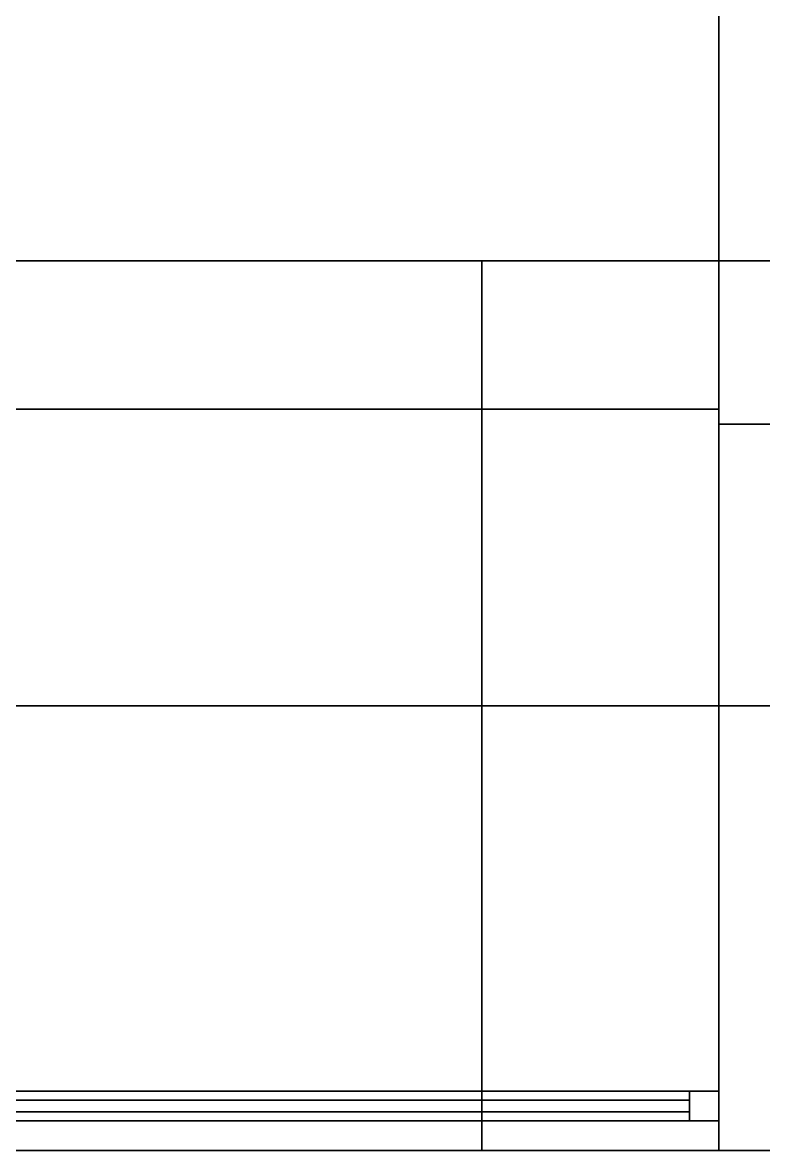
# Model space of a CAD drawing. Header units: millimetres. Extents: x -11 to 11, y -5.8 to 5.8.
# Drawn here: x -4.475 to -3.225, y -5.762 to -3.86 of the extents above; entities that cross this region are included whole.
import ezdxf

# ---------------------------------------------------------------- set-up
doc = ezdxf.new("R2010")
doc.units = ezdxf.units.MM
for name, color, linetype in [('copertura', 8, 'Continuous'), ('parete', 254, 'Continuous'), ('pavimento_balcone', 254, 'Continuous'), ('pavimento_pt', 7, 'Continuous'), ('ringhiera', 251, 'Continuous'), ('rolf', 254, 'Continuous'), ('solaio', 7, 'Continuous'), ('vetro_pannello', 248, 'Continuous')]:
    doc.layers.add(name, color=color, linetype=linetype)

msp = doc.modelspace()

# ---------------------------------------------------------------- linework, layer by layer
at = {"layer": 'copertura'}
for points in [[(-11, -0.0125, 6.3), (-11, -4.2625, 6.3), (0, -4.2625, 6.3), (0, -0.0125, 6.3)], [(-11, -4.2625, 6.3), (-11, -5.7625, 6.3), (3.3, -5.7625, 6.3), (3.3, -4.2625, 6.3)], [(-3.7, -5.7625, 5.8), (-10.7, -5.7625, 5.8), (-11, -5.7625, 6.3), (-3.85, -5.7625, 6.3)], [(3.3, -5.7625, 5.8), (-3.7, -5.7625, 5.8), (-3.85, -5.7625, 6.3), (3.3, -5.7625, 6.3)]]:
    msp.add_3dface(points, dxfattribs=at)
at = {"layer": 'parete'}
for points in [[(-3.3, -3.3125, 5.8), (-3.3, -4.5375, 5.8), (-3.15, -4.5375, 5.8), (-3.15, -3.3125, 5.8)], [(-3.3, -3.3125, 5.8), (-3.3, -4.5375, 5.8), (-3.3, -4.5375, 2.9), (-3.3, -3.3125, 2.9)], [(-3.3, -3.3125, 2.9), (-3.3, -4.5375, 2.9), (-3.3, -4.5375), (-3.3, -3.3125)], [(-3.3, -3.3125), (-3.3, -4.5375), (-3.15, -4.5375), (-3.15, -3.3125)], [(-3.3, -4.5375, 5.8), (-3.3, -5.7625, 5.8), (-3.15, -5.7625, 5.8), (-3.15, -4.5375, 5.8)], [(-3.3, -4.5375, 5.8), (-3.3, -5.7625, 5.8), (-3.3, -5.7625, 2.9), (-3.3, -4.5375, 2.9)], [(-3.3, -4.5375, 2.9), (-3.3, -5.7625, 2.9), (-3.3, -5.7625), (-3.3, -4.5375)], [(-3.3, -4.5375), (-3.3, -5.7625), (-3.15, -5.7625), (-3.15, -4.5375)], [(-3.3, -5.7625, 5.8), (-3.15, -5.7625, 5.8), (-3.15, -5.7625, 2.9), (-3.3, -5.7625, 2.9)], [(-3.3, -5.7625, 2.9), (-3.15, -5.7625, 2.9), (-3.15, -5.7625), (-3.3, -5.7625)]]:
    msp.add_3dface(points, dxfattribs=at)
at = {"layer": 'pavimento_balcone'}
msp.add_3dface([(-10.7, -3.2625, 3), (-10.7, -5.7625, 3), (-3.3, -5.7625, 3), (-3.3, -3.2625, 3)], dxfattribs=at)
at = {"layer": 'pavimento_pt'}
for points in [[(-3.3, -4.5125), (-5.225, -4.5125), (-5.225, -3.2625), (-3.3, -3.2625)], [(-3.3, -5.7625), (-5.225, -5.7625), (-5.225, -4.5125), (-3.3, -4.5125)]]:
    msp.add_3dface(points, dxfattribs=at)
at = {"layer": 'ringhiera'}
for points in [[(-3.35, -5.6625, 3.95), (-3.3, -5.6625, 4), (-5.7, -5.6625, 4), (-5.7, -5.6625, 3.95)], [(-5.7, -5.6625, 4), (-3.3, -5.6625, 4), (-3.3, -5.7125, 4), (-5.7, -5.7125, 4)], [(-3.35, -5.7125, 3.95), (-5.7, -5.7125, 3.95), (-5.7, -5.6625, 3.95), (-3.35, -5.6625, 3.95)], [(-3.35, -5.6625, 3.05), (-3.3, -5.6625, 3), (-5.7, -5.6625, 3), (-5.7, -5.6625, 3.05)], [(-5.7, -5.6625, 3), (-3.3, -5.6625, 3), (-3.3, -5.7125, 3), (-5.7, -5.7125, 3)], [(-3.35, -5.7125, 3.05), (-5.7, -5.7125, 3.05), (-5.7, -5.6625, 3.05), (-3.35, -5.6625, 3.05)], [(-3.35, -5.6625, 3.95), (-3.3, -5.6625, 4), (-3.3, -5.6625, 3), (-3.35, -5.6625, 3.05)], [(-3.35, -5.7125, 3.95), (-3.35, -5.7125, 3.05), (-3.35, -5.6625, 3.05), (-3.35, -5.6625, 3.95)], [(-3.3, -5.6625, 4), (-3.35, -5.6625, 3.95), (-3.35, -5.7125, 3.95), (-3.3, -5.7125, 4)], [(-3.3, -5.6625, 3), (-3.35, -5.6625, 3.05), (-3.35, -5.7125, 3.05), (-3.3, -5.7125, 3)], [(-3.3, -5.6625, 3), (-3.3, -5.6625, 4), (-3.3, -5.7125, 4), (-3.3, -5.7125, 3)], [(-5.7, -5.7125, 3.95), (-5.7, -5.7125, 4), (-3.3, -5.7125, 4), (-3.35, -5.7125, 3.95)], [(-5.7, -5.7125, 3.05), (-5.7, -5.7125, 3), (-3.3, -5.7125, 3), (-3.35, -5.7125, 3.05)], [(-3.35, -5.7125, 3.05), (-3.3, -5.7125, 3), (-3.3, -5.7125, 4), (-3.35, -5.7125, 3.95)]]:
    msp.add_3dface(points, dxfattribs=at)
at = {"layer": 'rolf'}
for points in [[(-10.7, -0.0125, 5.8), (-10.7, -4.2625, 5.8), (0, -4.2625, 5.8), (0, -0.0125, 5.8)], [(-3.3, -3.2625, 2.7), (-3.3, -4.5125, 2.7), (-7.15, -4.5125, 2.7), (-7.15, -3.2625, 2.7)], [(-10.7, -4.2625, 5.8), (-10.7, -5.0125, 5.8), (-3.7, -5.0125, 5.8), (-3.7, -4.2625, 5.8)], [(-3.7, -4.2625, 5.8), (-3.7, -5.0125, 5.8), (3.3, -5.0125, 5.8), (3.3, -4.2625, 5.8)], [(-3.3, -4.5125, 2.7), (-3.3, -5.7625, 2.7), (-7.15, -5.7625, 2.7), (-7.15, -4.5125, 2.7)], [(-10.7, -5.0125, 5.8), (-10.7, -5.7625, 5.8), (-3.7, -5.7625, 5.8), (-3.7, -5.0125, 5.8)], [(-3.7, -5.0125, 5.8), (-3.7, -5.7625, 5.8), (3.3, -5.7625, 5.8), (3.3, -5.0125, 5.8)]]:
    msp.add_3dface(points, dxfattribs=at)
at = {"layer": 'solaio'}
for points in [[(-7.15, -5.7625, 2.7), (-3.3, -5.7625, 2.7), (-3.3, -5.7625, 2.85), (-7.15, -5.7625, 2.85)], [(-7.15, -5.7625, 2.85), (-3.3, -5.7625, 2.85), (-3.3, -5.7625, 3), (-7.15, -5.7625, 3)]]:
    msp.add_3dface(points, dxfattribs=at)
at = {"layer": 'vetro_pannello'}
for points in [[(-5.7, -5.6775, 3.05), (-3.35, -5.6775, 3.05), (-3.35, -5.6775, 3.95), (-5.7, -5.6775, 3.95)], [(-5.7, -5.6775, 3.95), (-3.35, -5.6775, 3.95), (-3.35, -5.6975, 3.95), (-5.7, -5.6975, 3.95)], [(-3.35, -5.6775, 3.05), (-5.7, -5.6775, 3.05), (-5.7, -5.6975, 3.05), (-3.35, -5.6975, 3.05)], [(-3.35, -5.6775, 3.95), (-3.35, -5.6775, 3.05), (-3.35, -5.6975, 3.05), (-3.35, -5.6975, 3.95)], [(-5.7, -5.6975, 3.95), (-3.35, -5.6975, 3.95), (-3.35, -5.6975, 3.05), (-5.7, -5.6975, 3.05)]]:
    msp.add_3dface(points, dxfattribs=at)

doc.saveas('drawing.dxf')
